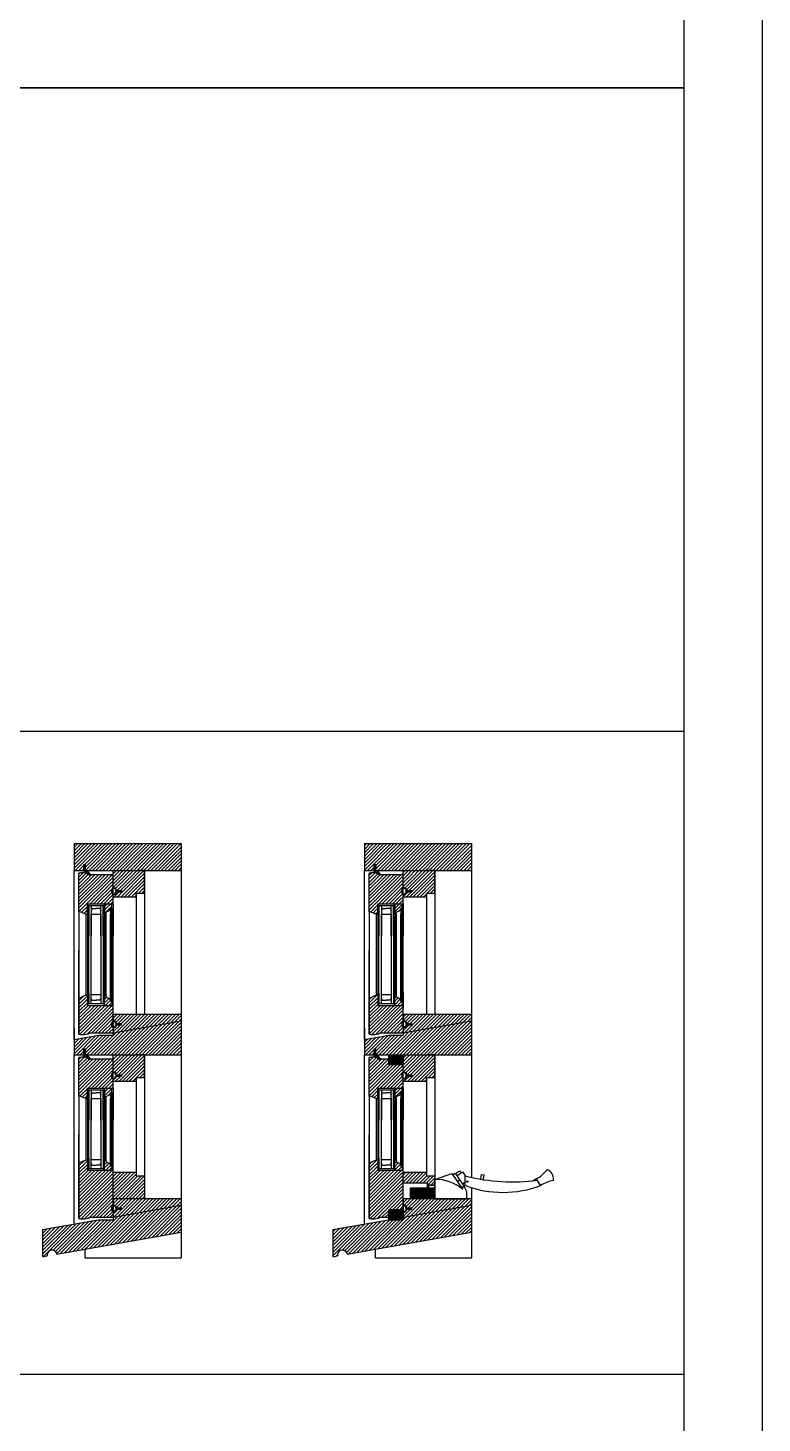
# Model space of a CAD drawing. Header units: inches. Extents: x 1985 to 11287, y 379 to 3234.
# Drawn here: x 9014.1 to 9051.9, y 1750.5 to 1822.2 of the extents above; entities that cross this region are included whole.
import ezdxf

# ---------------------------------------------------------------- set-up
doc = ezdxf.new("R2010")
doc.units = ezdxf.units.IN
doc.header["$MEASUREMENT"] = 0
for name, color, linetype in [('glass 99', 6, 'CONTINUOUS'), ('glazing tape 99', 7, 'CONTINUOUS'), ('hardware 99', 94, 'CONTINUOUS'), ('hatch 99', 1, 'CONTINUOUS'), ('separation 99', 3, 'CONTINUOUS'), ('weatherstripping 99', 5, 'CONTINUOUS'), ('wood detail 99', 7, 'CONTINUOUS')]:
    doc.layers.add(name, color=color, linetype=linetype)
pattern_1 = [(45, (8567.92054, 1741.58993), (-0.088388348, 0.088388348), [])]

msp = doc.modelspace()

# ---------------------------------------------------------------- hatches: boundary and pattern name
at = {"layer": 'glazing tape 99'}
h = msp.add_hatch(color=256, dxfattribs=at)
h.paths.add_polyline_path([(9017.261604, 1776.630914), (9017.199104, 1776.630914), (9017.199104, 1777.166628), (9017.261604, 1777.166628)])
h.paths.add_polyline_path([(9018.074104, 1776.630914), (9018.011604, 1776.630914), (9018.011604, 1777.166628), (9018.074104, 1777.166628)])
h = msp.add_hatch(color=256, dxfattribs=at)
h.paths.add_polyline_path([(9032.189895, 1776.630914), (9032.127395, 1776.630914), (9032.127395, 1777.166628), (9032.189895, 1777.166628)])
h.paths.add_polyline_path([(9033.002395, 1776.630914), (9032.939895, 1776.630914), (9032.939895, 1777.166628), (9033.002395, 1777.166628)])
h = msp.add_hatch(color=256, dxfattribs=at)
h.paths.add_polyline_path([(9017.261604, 1772.481032), (9017.199104, 1772.481032), (9017.199104, 1771.945317), (9017.261604, 1771.945317)])
h.paths.add_polyline_path([(9018.074104, 1772.481032), (9018.011604, 1772.481032), (9018.011604, 1771.945317), (9018.074104, 1771.945317)])
h = msp.add_hatch(color=256, dxfattribs=at)
h.paths.add_polyline_path([(9032.189895, 1772.481032), (9032.127395, 1772.481032), (9032.127395, 1771.945317), (9032.189895, 1771.945317)])
h.paths.add_polyline_path([(9033.002395, 1772.481032), (9032.939895, 1772.481032), (9032.939895, 1771.945317), (9033.002395, 1771.945317)])
h = msp.add_hatch(color=256, dxfattribs=at)
h.paths.add_polyline_path([(9017.261604, 1767.156707), (9017.199104, 1767.156707), (9017.199104, 1767.692421), (9017.261604, 1767.692421)])
h.paths.add_polyline_path([(9018.074104, 1767.156707), (9018.011604, 1767.156707), (9018.011604, 1767.692421), (9018.074104, 1767.692421)])
h = msp.add_hatch(color=256, dxfattribs=at)
h.paths.add_polyline_path([(9032.189895, 1767.156707), (9032.127395, 1767.156707), (9032.127395, 1767.692421), (9032.189895, 1767.692421)])
h.paths.add_polyline_path([(9033.002395, 1767.156707), (9032.939895, 1767.156707), (9032.939895, 1767.692421), (9033.002395, 1767.692421)])
h = msp.add_hatch(color=256, dxfattribs=at)
h.paths.add_polyline_path([(9017.261604, 1764.006825), (9017.199104, 1764.006825), (9017.199104, 1763.471111), (9017.261604, 1763.471111)])
h.paths.add_polyline_path([(9018.074104, 1764.006825), (9018.011604, 1764.006825), (9018.011604, 1763.471111), (9018.074104, 1763.471111)])
h = msp.add_hatch(color=256, dxfattribs=at)
h.paths.add_polyline_path([(9032.189895, 1764.006825), (9032.127395, 1764.006825), (9032.127395, 1763.471111), (9032.189895, 1763.471111)])
h.paths.add_polyline_path([(9033.002395, 1764.006825), (9032.939895, 1764.006825), (9032.939895, 1763.471111), (9033.002395, 1763.471111)])
at = {"layer": 'hardware 99'}
h = msp.add_hatch(dxfattribs=at)
h.set_pattern_fill('HONEY', color=256, scale=0.25, style=0)
h.set_pattern_definition([(0, (8612.51547, 1512.618321), (0.046875, 0.0270632937), [0.03125, -0.0625]), (120, (8612.51547, 1512.618321), (-0.0468749999, 0.027063294), [0.03125, -0.0625]), (60, (8612.51547, 1512.618321), (1e-10, 0.0541265877), [-0.0625, 0.03125])])
h.paths.add_polyline_path([(9032.689895, 1769.406707), (9032.689895, 1768.906707), (9033.439895, 1768.906707), (9033.439895, 1769.406707)])
h = msp.add_hatch(dxfattribs=at)
h.set_pattern_fill('HONEY', color=256, scale=0.25, style=0)
h.set_pattern_definition([(0, (8630.850232, 1512.7989), (0.046875, 0.0270632937), [0.03125, -0.0625]), (120, (8630.850232, 1512.7989), (-0.0468749999, 0.027063294), [0.03125, -0.0625]), (60, (8630.850232, 1512.7989), (1e-10, 0.0541265877), [-0.0625, 0.03125])])
h.paths.add_polyline_path([(9033.814895, 1762.565373), (9033.814895, 1762.002873), (9035.064895, 1762.002873), (9035.064895, 1762.565373)])
h = msp.add_hatch(dxfattribs=at)
h.set_pattern_fill('HONEY', color=256, scale=0.25, style=0)
h.set_pattern_definition([(0, (8618.938645, 1748.311396), (0.046875, 0.0270632937), [0.03125, -0.0625]), (120, (8618.938645, 1748.311396), (-0.0468749999, 0.027063294), [0.03125, -0.0625]), (60, (8618.938645, 1748.311396), (1e-10, 0.0541265877), [-0.0625, 0.03125])])
h.paths.add_polyline_path([(9033.439895, 1760.93311), (9033.439895, 1761.433084), (9032.689895, 1761.433084), (9032.689895, 1760.93311)])
at = {"layer": 'hatch 99'}
h = msp.add_hatch(dxfattribs=at)
h.set_pattern_fill('ANSI31', color=256, style=0)
h.set_pattern_definition(pattern_1)
h.paths.add_polyline_path([(9016.511604, 1780.255914), (9016.511604, 1778.880914), (9017.011653, 1778.880914), (9017.011653, 1779.193414), (9017.081653, 1779.193414), (9017.081653, 1778.880914), (9022.011604, 1778.880914), (9022.011604, 1780.255914)])
h.paths.add_polyline_path([(9017.32375, 1778.672223, 0.141972216), (9016.941408, 1778.754294, 0.035496617), (9016.761604, 1778.737228), (9016.761604, 1776.791628), (9017.136604, 1776.630914), (9017.199104, 1776.630914), (9017.199104, 1777.166628), (9018.511604, 1777.166628), (9018.511604, 1778.380914), (9018.511604, 1778.672223)])
h.paths.add_polyline_path([(9018.386604, 1776.943414), (9018.449104, 1776.943414), (9018.449104, 1777.166628), (9018.074104, 1777.166628), (9018.074104, 1776.630914), (9018.136604, 1776.630914, -0.375199902), (9018.261604, 1776.787164, 0.375199902)])
h.paths.add_polyline_path([(9019.699104, 1777.693414), (9020.136604, 1777.693414), (9020.136604, 1778.880914), (9018.511604, 1778.880914), (9018.511604, 1778.130914), (9018.511604, 1778.005464, -0.365977382), (9018.696481, 1777.849214), (9018.949104, 1777.849214), (9018.949104, 1777.786714), (9018.696481, 1777.786714, -0.365977382), (9018.511604, 1777.630464), (9018.511604, 1777.505914), (9019.699104, 1777.505914)])
h = msp.add_hatch(dxfattribs=at)
h.set_pattern_fill('ANSI31', color=256, style=0)
h.set_pattern_definition(pattern_1)
h.paths.add_polyline_path([(9036.939895, 1778.880914), (9036.939895, 1780.255914), (9031.439895, 1780.255914), (9031.439895, 1778.880914), (9031.939944, 1778.880914), (9031.939944, 1779.193414), (9032.009944, 1779.193414), (9032.009944, 1778.880914)])
h.paths.add_polyline_path([(9033.439895, 1778.672223), (9032.252041, 1778.672223, 0.141972216), (9031.869699, 1778.754294, 0.035496617), (9031.689895, 1778.737228), (9031.689895, 1776.791628), (9032.064895, 1776.630914), (9032.127395, 1776.630914), (9032.127395, 1777.166628), (9033.439895, 1777.166628), (9033.439895, 1778.380914)])
h.paths.add_polyline_path([(9033.189895, 1776.787164, 0.350781059), (9033.314895, 1776.930291), (9033.314895, 1776.943414), (9033.377395, 1776.943414), (9033.377395, 1777.166628), (9033.002395, 1777.166628), (9033.002395, 1776.630914), (9033.064895, 1776.630914, -0.375199902)])
h.paths.add_polyline_path([(9033.877395, 1777.849214), (9033.877395, 1777.786714), (9033.624772, 1777.786714, -0.365977382), (9033.439895, 1777.630464), (9033.439895, 1777.505914), (9034.627395, 1777.505914), (9034.627395, 1777.693414), (9035.064895, 1777.693414), (9035.064895, 1778.880914), (9033.439895, 1778.880914), (9033.439895, 1778.130914), (9033.439895, 1778.005464, -0.365977382), (9033.624772, 1777.849214)])
h = msp.add_hatch(dxfattribs=at)
h.set_pattern_fill('ANSI31', color=256, style=0)
h.set_pattern_definition(pattern_1)
h.paths.add_polyline_path([(9018.449104, 1772.168532), (9018.386604, 1772.168532), (9018.386604, 1772.181654, 0.350781055), (9018.261604, 1772.324782, -0.375199902), (9018.136604, 1772.481032), (9018.074104, 1772.481032), (9018.074104, 1771.945317), (9018.449104, 1771.945317)])
h.paths.add_polyline_path([(9018.511604, 1771.47708), (9018.511604, 1771.945317), (9017.199104, 1771.945317), (9017.199104, 1772.481032), (9017.136604, 1772.481032), (9016.761604, 1772.320317), (9016.761604, 1772.23996), (9016.761604, 1770.467275, 0.035496617), (9016.941408, 1770.450209, 0.141972216), (9017.32375, 1770.532281), (9018.511604, 1770.532281), (9018.511604, 1770.539562)])
h.paths.add_polyline_path([(9022.011604, 1771.156707), (9022.011604, 1771.47708), (9018.511604, 1771.47708), (9018.511604, 1771.16458, -0.365977382), (9018.696481, 1771.00833), (9018.949104, 1771.00833), (9018.949104, 1770.94583), (9018.696481, 1770.94583, -0.365977382), (9018.511604, 1770.78958), (9018.511604, 1770.539562)])
h.paths.add_polyline_path([(9022.011604, 1771.156707), (9018.511604, 1770.539562), (9018.511604, 1770.407317), (9017.761604, 1770.407317), (9016.511604, 1770.186908), (9016.511604, 1769.406707), (9017.011653, 1769.406707), (9017.011653, 1769.719207), (9017.081653, 1769.719207), (9017.081653, 1769.406707), (9022.011604, 1769.406707)])
h.paths.add_polyline_path([(9020.136604, 1769.406707), (9018.511604, 1769.406707), (9018.511604, 1768.656707), (9018.511604, 1768.531257, -0.365977382), (9018.696481, 1768.375007), (9018.949104, 1768.375007), (9018.949104, 1768.312507), (9018.696481, 1768.312507, -0.365977382), (9018.511604, 1768.156257), (9018.511604, 1768.031707), (9019.699104, 1768.031707), (9019.699104, 1768.219207), (9020.136604, 1768.219207)])
h.paths.add_polyline_path([(9018.511604, 1768.906707), (9018.511604, 1769.198016), (9017.32375, 1769.198016, 0.141972216), (9016.941408, 1769.280087, 0.035496617), (9016.761604, 1769.263021), (9016.761604, 1767.317421), (9017.136604, 1767.156707), (9017.199104, 1767.156707), (9017.199104, 1767.692421), (9018.511604, 1767.692421)])
h.paths.add_polyline_path([(9018.449104, 1767.692421), (9018.074104, 1767.692421), (9018.074104, 1767.156707), (9018.136604, 1767.156707, -0.375199902), (9018.261604, 1767.312957, 0.350781059), (9018.386604, 1767.456085), (9018.386604, 1767.469207), (9018.449104, 1767.469207)])
h = msp.add_hatch(dxfattribs=at)
h.set_pattern_fill('ANSI31', color=256, style=0)
h.set_pattern_definition(pattern_1)
h.paths.add_polyline_path([(9033.377395, 1772.168532), (9033.314895, 1772.168532), (9033.314895, 1772.181654, 0.350781055), (9033.189895, 1772.324782, -0.375199902), (9033.064895, 1772.481032), (9033.002395, 1772.481032), (9033.002395, 1771.945317), (9033.377395, 1771.945317)])
h.paths.add_polyline_path([(9033.439895, 1771.945317), (9032.127395, 1771.945317), (9032.127395, 1772.481032), (9032.064895, 1772.481032), (9031.689895, 1772.320317), (9031.689895, 1772.23996), (9031.689895, 1770.467275, 0.035496617), (9031.869699, 1770.450209, 0.141972216), (9032.252041, 1770.532281), (9033.439895, 1770.532281), (9033.439895, 1770.539562), (9033.439895, 1771.47708)])
h.paths.add_polyline_path([(9036.939895, 1771.156707), (9036.939895, 1771.47708), (9033.439895, 1771.47708), (9033.439895, 1771.16458, -0.365977382), (9033.624772, 1771.00833), (9033.877395, 1771.00833), (9033.877395, 1770.94583), (9033.624772, 1770.94583, -0.365977382), (9033.439895, 1770.78958), (9033.439895, 1770.539562)])
h.paths.add_polyline_path([(9036.939895, 1771.156707), (9033.439895, 1770.539562), (9033.439895, 1770.407317), (9032.689895, 1770.407317), (9031.439895, 1770.186908), (9031.439895, 1769.406707), (9031.939944, 1769.406707), (9031.939944, 1769.719207), (9032.009944, 1769.719207), (9032.009944, 1769.406707), (9036.939895, 1769.406707)])
h.paths.add_polyline_path([(9035.064895, 1769.406707), (9033.439895, 1769.406707), (9033.439895, 1768.656707), (9033.439895, 1768.531257, -0.365977382), (9033.624772, 1768.375007), (9033.877395, 1768.375007), (9033.877395, 1768.312507), (9033.624772, 1768.312507, -0.365977382), (9033.439895, 1768.156257), (9033.439895, 1768.031707), (9034.627395, 1768.031707), (9034.627395, 1768.219207), (9035.064895, 1768.219207)])
h.paths.add_polyline_path([(9033.439895, 1768.906707), (9032.689895, 1768.906707), (9032.689895, 1769.198016), (9032.252041, 1769.198016, 0.141972216), (9031.869699, 1769.280087, 0.035496617), (9031.689895, 1769.263021), (9031.689895, 1767.317421), (9032.064895, 1767.156707), (9032.127395, 1767.156707), (9032.127395, 1767.692421), (9033.439895, 1767.692421)])
h.paths.add_polyline_path([(9033.377395, 1767.692421), (9033.002395, 1767.692421), (9033.002395, 1767.156707), (9033.064895, 1767.156707, -0.375199902), (9033.189895, 1767.312957, 0.350781059), (9033.314895, 1767.456085), (9033.314895, 1767.469207), (9033.377395, 1767.469207)])
h = msp.add_hatch(dxfattribs=at)
h.set_pattern_fill('ANSI31', color=256, style=0)
h.set_pattern_definition(pattern_1)
h.paths.add_polyline_path([(9018.386604, 1763.694325), (9018.386604, 1763.707447, 0.350781055), (9018.261604, 1763.850575, -0.375199902), (9018.136604, 1764.006825), (9018.074104, 1764.006825), (9018.074104, 1763.471111), (9018.449104, 1763.471111), (9018.449104, 1763.694325)])
h.paths.add_polyline_path([(9018.511604, 1763.471111), (9017.199104, 1763.471111), (9017.199104, 1764.006825), (9017.136604, 1764.006825), (9016.761604, 1763.846111), (9016.761604, 1763.765754), (9016.761604, 1760.993069, 0.035496617), (9016.941408, 1760.976002, 0.141972216), (9017.32375, 1761.058074), (9018.511604, 1761.058074), (9018.511604, 1761.065356), (9018.511604, 1762.002873)])
h.paths.add_polyline_path([(9019.699104, 1763.190373), (9019.699104, 1763.377873), (9018.511604, 1763.377873), (9018.511604, 1763.190373), (9018.511604, 1762.002873), (9020.136604, 1762.002873), (9020.136604, 1763.190373)])
h.paths.add_polyline_path([(9022.011604, 1761.6825), (9022.011604, 1762.002873), (9018.511604, 1762.002873), (9018.511604, 1761.690373, -0.365977382), (9018.696481, 1761.534123), (9018.949104, 1761.534123), (9018.949104, 1761.471623), (9018.696481, 1761.471623, -0.365977382), (9018.511604, 1761.315373), (9018.511604, 1761.065356)])
h.paths.add_polyline_path([(9018.511604, 1761.065356), (9018.511604, 1760.93311), (9017.761604, 1760.93311), (9014.886604, 1760.42617), (9014.886604, 1759.029959), (9015.130664, 1759.072993, -1), (9015.623068, 1759.159817), (9022.011604, 1760.286289), (9022.011604, 1761.6825)])
h = msp.add_hatch(dxfattribs=at)
h.set_pattern_fill('ANSI31', color=256, style=0)
h.set_pattern_definition(pattern_1)
h.paths.add_polyline_path([(9033.377395, 1763.471111), (9033.377395, 1763.694325), (9033.314895, 1763.694325), (9033.314895, 1763.707447, 0.350781055), (9033.189895, 1763.850575, -0.375199902), (9033.064895, 1764.006825), (9033.002395, 1764.006825), (9033.002395, 1763.471111)])
h.paths.add_polyline_path([(9033.439895, 1763.471111), (9032.127395, 1763.471111), (9032.127395, 1764.006825), (9032.064895, 1764.006825), (9031.689895, 1763.846111), (9031.689895, 1763.765754), (9031.689895, 1760.993069, 0.035496617), (9031.869699, 1760.976002, 0.141972216), (9032.252041, 1761.058074), (9032.689895, 1761.058074), (9032.689895, 1761.433084), (9033.439895, 1761.433084), (9033.439895, 1762.002873)])
h.paths.add_polyline_path([(9034.689895, 1762.815373), (9034.689895, 1762.702873), (9035.064895, 1762.702873), (9035.064895, 1763.190373), (9034.627395, 1763.190373), (9034.627395, 1763.377873), (9033.439895, 1763.377873), (9033.439895, 1763.190373), (9033.439895, 1762.815373)])
h.paths.add_polyline_path([(9033.439895, 1762.002873), (9033.439895, 1761.690373, -0.365977382), (9033.624772, 1761.534123), (9033.877395, 1761.534123), (9033.877395, 1761.471623), (9033.624772, 1761.471623, -0.365977382), (9033.439895, 1761.315373), (9033.439895, 1761.065356), (9036.939895, 1761.6825), (9036.939895, 1762.002873)])
h.paths.add_polyline_path([(9033.439895, 1761.065356), (9033.439895, 1760.93311), (9032.689895, 1760.93311), (9029.814895, 1760.42617), (9029.814895, 1759.029959), (9030.058955, 1759.072993, -1), (9030.551359, 1759.159817), (9036.939895, 1760.286289), (9036.939895, 1761.6825)])
at = {"layer": 'weatherstripping 99'}
h = msp.add_hatch(dxfattribs=at)
h.set_pattern_fill('HONEY', color=256, scale=0.25, angle=-90, style=0)
h.set_pattern_definition([(90, (8757.530309, 1358.103964), (0.0270632938, 0.046875), [0.03125, -0.0625]), (330, (8757.530309, 1358.103964), (0.027063294, -0.0468749999), [0.03125, -0.0625]), (30, (8757.530309, 1358.103964), (0.0541265877, 1e-10), [-0.0625, 0.03125])])
h.paths.add_polyline_path([(9017.172457, 1778.874688, 0.232445164), (9017.15979, 1778.880914), (9017.090153, 1778.880914, -0.414213562), (9017.074153, 1778.896914), (9017.074153, 1779.013914), (9017.105653, 1779.086957), (9017.046778, 1779.128035, 0.153488459), (9017.037623, 1779.130914), (9017.027653, 1779.130914, 0.414213562), (9017.011653, 1779.114914), (9017.011653, 1778.827186, 0.256161577), (9017.01905, 1778.813696), (9017.294821, 1778.637822, 0.35180203), (9017.314738, 1778.639998), (9017.326704, 1778.651964, 0.377155593), (9017.328057, 1778.673053)])
h = msp.add_hatch(dxfattribs=at)
h.set_pattern_fill('HONEY', color=256, scale=0.25, angle=-90, style=0)
h.set_pattern_definition([(90, (8772.4586, 1358.103964), (0.0270632938, 0.046875), [0.03125, -0.0625]), (330, (8772.4586, 1358.103964), (0.027063294, -0.0468749999), [0.03125, -0.0625]), (30, (8772.4586, 1358.103964), (0.0541265877, 1e-10), [-0.0625, 0.03125])])
h.paths.add_polyline_path([(9032.100748, 1778.874688, 0.232445164), (9032.088081, 1778.880914), (9032.018444, 1778.880914, -0.414213562), (9032.002444, 1778.896914), (9032.002444, 1779.013914), (9032.033944, 1779.086957), (9031.975069, 1779.128035, 0.153488459), (9031.965914, 1779.130914), (9031.955944, 1779.130914, 0.414213562), (9031.939944, 1779.114914), (9031.939944, 1778.827186, 0.256161577), (9031.94734, 1778.813696), (9032.223111, 1778.637822, 0.35180203), (9032.243028, 1778.639998), (9032.254994, 1778.651964, 0.377155593), (9032.256348, 1778.673053)])
h = msp.add_hatch(dxfattribs=at)
h.set_pattern_fill('HONEY', color=256, scale=0.25, angle=-90, style=0)
h.set_pattern_definition([(90, (8757.530309, 1348.629757), (0.0270632938, 0.046875), [0.03125, -0.0625]), (330, (8757.530309, 1348.629757), (0.027063294, -0.0468749999), [0.03125, -0.0625]), (30, (8757.530309, 1348.629757), (0.0541265877, 1e-10), [-0.0625, 0.03125])])
h.paths.add_polyline_path([(9017.172457, 1769.400482, 0.232445164), (9017.15979, 1769.406707), (9017.090153, 1769.406707, -0.414213562), (9017.074153, 1769.422707), (9017.074153, 1769.539707), (9017.105653, 1769.61275), (9017.046778, 1769.653829, 0.153488459), (9017.037623, 1769.656707), (9017.027653, 1769.656707, 0.414213562), (9017.011653, 1769.640707), (9017.011653, 1769.35298, 0.256161577), (9017.01905, 1769.33949), (9017.294821, 1769.163615, 0.35180203), (9017.314738, 1769.165792), (9017.326704, 1769.177758, 0.377155593), (9017.328057, 1769.198846)])
h = msp.add_hatch(dxfattribs=at)
h.set_pattern_fill('HONEY', color=256, scale=0.25, angle=-90, style=0)
h.set_pattern_definition([(90, (8772.4586, 1348.629757), (0.0270632938, 0.046875), [0.03125, -0.0625]), (330, (8772.4586, 1348.629757), (0.027063294, -0.0468749999), [0.03125, -0.0625]), (30, (8772.4586, 1348.629757), (0.0541265877, 1e-10), [-0.0625, 0.03125])])
h.paths.add_polyline_path([(9032.100748, 1769.400482, 0.232445164), (9032.088081, 1769.406707), (9032.018444, 1769.406707, -0.414213562), (9032.002444, 1769.422707), (9032.002444, 1769.539707), (9032.033944, 1769.61275), (9031.975069, 1769.653829, 0.153488459), (9031.965914, 1769.656707), (9031.955944, 1769.656707, 0.414213562), (9031.939944, 1769.640707), (9031.939944, 1769.35298, 0.256161577), (9031.94734, 1769.33949), (9032.223111, 1769.163615, 0.35180203), (9032.243028, 1769.165792), (9032.254994, 1769.177758, 0.377155593), (9032.256348, 1769.198846)])

# ---------------------------------------------------------------- linework, layer by layer
at = {"layer": 'glass 99'}
for p, q in [((9017.261604, 1777.072878), (9017.261604, 1775.523795)), ((9017.261604, 1776.537164), (9017.261604, 1777.072878)), ((9017.261604, 1777.072878), (9018.011604, 1777.072878)), ((9017.386604, 1777.072878), (9017.386604, 1775.523795)), ((9017.416595, 1776.931008), (9017.386604, 1776.823225)), ((9017.416595, 1776.931008), (9017.636604, 1776.931008)), ((9017.856613, 1776.931008), (9017.636604, 1776.931008)), ((9017.856613, 1776.931008), (9017.886604, 1776.823225)), ((9017.886604, 1775.523795), (9017.886604, 1777.072878)), ((9018.011604, 1775.523795), (9018.011604, 1777.072878)), ((9032.189895, 1777.072878), (9032.189895, 1775.523795)), ((9032.189895, 1776.537164), (9032.189895, 1777.072878)), ((9032.189895, 1777.072878), (9032.939895, 1777.072878)), ((9032.314895, 1777.072878), (9032.314895, 1775.523795)), ((9032.344886, 1776.931008), (9032.314895, 1776.823225)), ((9032.344886, 1776.931008), (9032.564895, 1776.931008)), ((9032.784903, 1776.931008), (9032.564895, 1776.931008)), ((9032.784903, 1776.931008), (9032.814895, 1776.823225)), ((9032.814895, 1775.523795), (9032.814895, 1777.072878)), ((9032.939895, 1775.523795), (9032.939895, 1777.072878)), ((9017.261604, 1772.039067), (9017.261604, 1776.537164)), ((9017.386604, 1772.039067), (9017.386604, 1776.630914)), ((9017.386604, 1776.630914), (9017.886604, 1776.630914)), ((9017.886604, 1776.630914), (9017.886604, 1772.039067)), ((9018.011604, 1776.537164), (9018.011604, 1772.039067)), ((9032.189895, 1772.039067), (9032.189895, 1776.537164)), ((9032.314895, 1772.039067), (9032.314895, 1776.630914)), ((9032.314895, 1776.630914), (9032.814895, 1776.630914)), ((9032.814895, 1776.630914), (9032.814895, 1772.039067)), ((9032.939895, 1776.537164), (9032.939895, 1772.039067)), ((9017.261604, 1772.574782), (9017.261604, 1772.039067)), ((9017.886604, 1772.481032), (9017.386604, 1772.481032)), ((9032.189895, 1772.574782), (9032.189895, 1772.039067)), ((9032.814895, 1772.481032), (9032.314895, 1772.481032)), ((9017.261604, 1772.039067), (9018.011604, 1772.039067)), ((9017.416595, 1772.216652), (9017.386604, 1772.324434)), ((9017.416595, 1772.216652), (9017.636604, 1772.216652)), ((9017.856613, 1772.216652), (9017.636604, 1772.216652)), ((9017.856613, 1772.216652), (9017.886604, 1772.324434)), ((9032.189895, 1772.039067), (9032.939895, 1772.039067)), ((9032.344886, 1772.216652), (9032.314895, 1772.324434)), ((9032.344886, 1772.216652), (9032.564895, 1772.216652)), ((9032.784903, 1772.216652), (9032.564895, 1772.216652)), ((9032.784903, 1772.216652), (9032.814895, 1772.324434)), ((9017.261604, 1767.598671), (9017.261604, 1766.049589)), ((9017.261604, 1767.062957), (9017.261604, 1767.598671)), ((9017.261604, 1767.598671), (9018.011604, 1767.598671)), ((9017.386604, 1767.598671), (9017.386604, 1766.049589)), ((9017.416595, 1767.456801), (9017.386604, 1767.349019)), ((9017.416595, 1767.456801), (9017.636604, 1767.456801)), ((9017.856613, 1767.456801), (9017.636604, 1767.456801)), ((9017.856613, 1767.456801), (9017.886604, 1767.349019)), ((9017.886604, 1766.049589), (9017.886604, 1767.598671)), ((9018.011604, 1766.049589), (9018.011604, 1767.598671)), ((9032.189895, 1767.598671), (9032.189895, 1766.049589)), ((9032.189895, 1767.062957), (9032.189895, 1767.598671)), ((9032.189895, 1767.598671), (9032.939895, 1767.598671)), ((9032.314895, 1767.598671), (9032.314895, 1766.049589)), ((9032.344886, 1767.456801), (9032.314895, 1767.349019)), ((9032.344886, 1767.456801), (9032.564895, 1767.456801)), ((9032.784903, 1767.456801), (9032.564895, 1767.456801)), ((9032.784903, 1767.456801), (9032.814895, 1767.349019)), ((9032.814895, 1766.049589), (9032.814895, 1767.598671)), ((9032.939895, 1766.049589), (9032.939895, 1767.598671)), ((9017.261604, 1763.564861), (9017.261604, 1767.062957)), ((9017.386604, 1763.564861), (9017.386604, 1767.156707)), ((9017.386604, 1767.156707), (9017.886604, 1767.156707)), ((9017.886604, 1767.156707), (9017.886604, 1763.564861)), ((9018.011604, 1767.062957), (9018.011604, 1763.564861)), ((9032.189895, 1763.564861), (9032.189895, 1767.062957)), ((9032.314895, 1763.564861), (9032.314895, 1767.156707)), ((9032.314895, 1767.156707), (9032.814895, 1767.156707)), ((9032.814895, 1767.156707), (9032.814895, 1763.564861)), ((9032.939895, 1767.062957), (9032.939895, 1763.564861)), ((9017.261604, 1764.100575), (9017.261604, 1763.564861)), ((9017.886604, 1764.006825), (9017.386604, 1764.006825)), ((9017.416595, 1763.742445), (9017.386604, 1763.850228)), ((9017.856613, 1763.742445), (9017.886604, 1763.850228)), ((9032.189895, 1764.100575), (9032.189895, 1763.564861)), ((9032.814895, 1764.006825), (9032.314895, 1764.006825)), ((9032.344886, 1763.742445), (9032.314895, 1763.850228)), ((9032.784903, 1763.742445), (9032.814895, 1763.850228)), ((9017.261604, 1763.564861), (9018.011604, 1763.564861)), ((9017.416595, 1763.742445), (9017.636604, 1763.742445)), ((9017.856613, 1763.742445), (9017.636604, 1763.742445)), ((9032.189895, 1763.564861), (9032.939895, 1763.564861)), ((9032.344886, 1763.742445), (9032.564895, 1763.742445)), ((9032.784903, 1763.742445), (9032.564895, 1763.742445))]:
    msp.add_line(p, q, dxfattribs=at)
at = {"layer": 'hardware 99'}
for p, q in [((9032.689895, 1768.906707), (9032.689895, 1769.406707)), ((9032.689895, 1769.406707), (9033.439895, 1769.406707)), ((9033.439895, 1768.906707), (9032.689895, 1768.906707)), ((9033.439895, 1769.406707), (9033.439895, 1768.906707)), ((9035.064895, 1763.002873), (9035.939895, 1763.302873)), ((9035.939895, 1763.302873), (9036.484895, 1762.502873)), ((9035.987188, 1763.233451), (9036.111155, 1763.317904)), ((9036.111155, 1763.317904), (9036.561568, 1762.656747)), ((9036.12523, 1763.297243), (9036.331842, 1763.437997)), ((9036.195607, 1763.193937), (9036.484863, 1763.390993)), ((9036.331842, 1763.437997), (9036.402219, 1763.334691)), ((9036.484863, 1763.390993), (9036.638075, 1763.166095)), ((9036.627395, 1762.711105), (9036.627395, 1763.143145)), ((9037.426665, 1763.011517), (9037.461356, 1763.256325)), ((9037.461356, 1763.256325), (9037.599972, 1763.236682)), ((9037.564895, 1762.989155), (9037.599972, 1763.236682)), ((9033.814895, 1762.002873), (9033.814895, 1762.565373)), ((9033.814895, 1762.565373), (9035.064895, 1762.565373)), ((9034.752395, 1762.565373), (9034.752395, 1762.702873)), ((9034.752395, 1762.702873), (9035.064895, 1762.702873)), ((9036.212395, 1762.902873), (9036.336361, 1762.987326)), ((9036.437601, 1762.572295), (9036.628667, 1762.702459)), ((9036.477115, 1762.780714), (9036.627395, 1762.883092)), ((9040.293165, 1763.031667), (9040.123278, 1762.936686)), ((9040.502395, 1762.690373), (9040.293165, 1763.031667)), ((9035.064895, 1762.002873), (9033.814895, 1762.002873)), ((9032.689895, 1761.433084), (9032.689895, 1760.93311)), ((9033.439895, 1761.433084), (9032.689895, 1761.433084)), ((9032.689895, 1760.93311), (9033.439895, 1760.93311)), ((9033.439895, 1760.93311), (9033.439895, 1761.433084))]:
    msp.add_line(p, q, dxfattribs=at)
at = {"layer": 'hardware 99', "linetype": 'Continuous'}
for p, q in [((9035.064895, 1762.002873), (9035.064895, 1763.002873)), ((9035.064895, 1762.002873), (9035.064895, 1763.002873)), ((9036.689895, 1762.377873), (9036.689895, 1762.002873)), ((9035.064895, 1762.002873), (9036.689895, 1762.002873))]:
    msp.add_line(p, q, dxfattribs=at)
at = {"layer": 'hardware 99'}
msp.add_circle((9036.726898, 1762.887586), 0.034449, dxfattribs=at)
for centre, radius, start, end in [((9036.657395, 1763.143145), 0.03, 75.78266616, 180), ((9039.040703, 1772.54992), 9.673998, 255.78266616, 277.69052769), ((9039.403713, 1764.588664), 1.793144, 299.73763364, 321.89018439), ((9040.83805, 1763.463263), 0.03, 68.91411633, 141.37720675), ((9040.663844, 1763.02902), 0.49788, 31.03052478, 68.1872996), ((9040.668202, 1763.021911), 0.49788, 354.83334999, 31.99012481), ((9035.077234, 1760.771517), 2.23139, 50.88753444, 90.31684067), ((9036.414256, 1762.551524), 0.085771, 325.44376451, 36.95264484), ((9036.15821, 1762.288943), 0.539071, 9.49546379, 42.46315861), ((9036.657395, 1762.711105), 0.03, 180, 249.40353102), ((9038.564895, 1767.786876), 5.452362, 249.40353102, 290.81493191), ((9041.486427, 1761.191359), 1.793144, 101.1304652, 123.28301595), ((9041.134217, 1762.980156), 0.03, 281.64344283, 354.10653326)]:
    msp.add_arc(centre, radius, start, end, dxfattribs=at)
at = {"layer": 'separation 99'}
for p, q in [((8916.275899, 1786.040152), (9047.87246, 1786.040152)), ((9047.87246, 1752.980853), (8916.275899, 1752.980853))]:
    msp.add_line(p, q, dxfattribs=at)
for points in [[(9051.893514, 1682.465666), (8864.807389, 1682.465666), (8864.807389, 1896.283822), (9051.893514, 1896.283822)], [(8992.24498, 1851.280179), (9047.87246, 1851.280179), (9047.87246, 1819.09945), (8992.24498, 1819.09945)], [(8916.275899, 1819.09945), (9047.87246, 1819.09945), (9047.87246, 1686.862257), (8916.275899, 1686.862257)]]:
    msp.add_lwpolyline(points, close=True, dxfattribs=at)
at = {"layer": 'weatherstripping 99'}
for p, q in [((9017.011653, 1779.114914), (9017.011653, 1778.827186)), ((9017.027653, 1779.130914), (9017.037623, 1779.130914)), ((9017.046778, 1779.128035), (9017.105653, 1779.086957)), ((9017.105653, 1779.086957), (9017.074153, 1779.013914)), ((9017.074153, 1779.013914), (9017.074153, 1778.896914)), ((9017.15979, 1778.880914), (9017.090153, 1778.880914)), ((9017.172457, 1778.874688), (9017.328057, 1778.673053)), ((9031.939944, 1779.114914), (9031.939944, 1778.827186)), ((9031.955944, 1779.130914), (9031.965914, 1779.130914)), ((9031.975069, 1779.128035), (9032.033944, 1779.086957)), ((9032.033944, 1779.086957), (9032.002444, 1779.013914)), ((9032.002444, 1779.013914), (9032.002444, 1778.896914)), ((9032.088081, 1778.880914), (9032.018444, 1778.880914)), ((9032.100748, 1778.874688), (9032.256348, 1778.673053)), ((9017.294821, 1778.637822), (9017.01905, 1778.813696)), ((9017.314738, 1778.639998), (9017.326704, 1778.651964)), ((9032.223111, 1778.637822), (9031.94734, 1778.813696)), ((9032.243028, 1778.639998), (9032.254994, 1778.651964)), ((9018.949104, 1777.817964), (9018.667854, 1777.817964)), ((9033.877395, 1777.817964), (9033.596145, 1777.817964)), ((9018.949104, 1770.97708), (9018.667854, 1770.97708)), ((9033.877395, 1770.97708), (9033.596145, 1770.97708)), ((9017.011653, 1769.640707), (9017.011653, 1769.35298)), ((9017.027653, 1769.656707), (9017.037623, 1769.656707)), ((9017.046778, 1769.653829), (9017.105653, 1769.61275)), ((9017.105653, 1769.61275), (9017.074153, 1769.539707)), ((9017.074153, 1769.539707), (9017.074153, 1769.422707)), ((9031.939944, 1769.640707), (9031.939944, 1769.35298)), ((9031.955944, 1769.656707), (9031.965914, 1769.656707)), ((9031.975069, 1769.653829), (9032.033944, 1769.61275)), ((9032.033944, 1769.61275), (9032.002444, 1769.539707)), ((9032.002444, 1769.539707), (9032.002444, 1769.422707)), ((9017.294821, 1769.163615), (9017.01905, 1769.33949)), ((9017.15979, 1769.406707), (9017.090153, 1769.406707)), ((9017.172457, 1769.400482), (9017.328057, 1769.198846)), ((9017.314738, 1769.165792), (9017.326704, 1769.177758)), ((9032.223111, 1769.163615), (9031.94734, 1769.33949)), ((9032.088081, 1769.406707), (9032.018444, 1769.406707)), ((9032.100748, 1769.400482), (9032.256348, 1769.198846)), ((9032.243028, 1769.165792), (9032.254994, 1769.177758)), ((9018.949104, 1768.343757), (9018.667854, 1768.343757)), ((9033.877395, 1768.343757), (9033.596145, 1768.343757)), ((9018.949104, 1761.502873), (9018.667854, 1761.502873)), ((9033.877395, 1761.502873), (9033.596145, 1761.502873))]:
    msp.add_line(p, q, dxfattribs=at)
for centre, radius, start, end in [((9017.027653, 1779.114914), 0.016, 90, 180), ((9017.037623, 1779.114914), 0.016, 55.09543751, 90), ((9017.090153, 1778.896914), 0.016, 180, 270), ((9017.15979, 1778.864914), 0.016, 37.65699188, 90), ((9031.955944, 1779.114914), 0.016, 90, 180), ((9031.965914, 1779.114914), 0.016, 55.09543751, 90), ((9032.018444, 1778.896914), 0.016, 180, 270), ((9032.088081, 1778.864914), 0.016, 37.65699188, 90), ((9017.027653, 1778.827186), 0.016, 180, 237.47209795), ((9017.303424, 1778.651312), 0.016, 237.47209795, 315), ((9017.31539, 1778.663278), 0.016, 315, 37.65699188), ((9031.955944, 1778.827186), 0.016, 180, 237.47209795), ((9032.231715, 1778.651312), 0.016, 237.47209795, 315), ((9032.243681, 1778.663278), 0.016, 315, 37.65699188), ((9018.680992, 1777.817964), 0.25, 150.08871422, 209.91128578), ((9018.518467, 1777.911462), 0.0625, 85.80195244, 150.08871422), ((9018.518467, 1777.724465), 0.0625, 209.91128578, 274.19804756), ((9018.511604, 1777.817964), 0.15625, 274.19804756, 85.80195244), ((9033.609282, 1777.817964), 0.25, 150.08871422, 209.91128578), ((9033.446757, 1777.911462), 0.0625, 85.80195244, 150.08871422), ((9033.446757, 1777.724465), 0.0625, 209.91128578, 274.19804756), ((9033.439895, 1777.817964), 0.15625, 274.19804756, 85.80195244), ((9018.680992, 1770.97708), 0.25, 150.08871422, 209.91128578), ((9018.518467, 1771.070578), 0.0625, 85.80195244, 150.08871422), ((9018.511604, 1770.97708), 0.15625, 274.19804756, 85.80195244), ((9033.609282, 1770.97708), 0.25, 150.08871422, 209.91128578), ((9033.446757, 1771.070578), 0.0625, 85.80195244, 150.08871422), ((9033.439895, 1770.97708), 0.15625, 274.19804756, 85.80195244), ((9018.518467, 1770.883581), 0.0625, 209.91128578, 274.19804756), ((9033.446757, 1770.883581), 0.0625, 209.91128578, 274.19804756), ((9017.027653, 1769.640707), 0.016, 90, 180), ((9017.037623, 1769.640707), 0.016, 55.09543751, 90), ((9031.955944, 1769.640707), 0.016, 90, 180), ((9031.965914, 1769.640707), 0.016, 55.09543751, 90), ((9017.027653, 1769.35298), 0.016, 180, 237.47209795), ((9017.090153, 1769.422707), 0.016, 180, 270), ((9017.15979, 1769.390707), 0.016, 37.65699188, 90), ((9017.303424, 1769.177105), 0.016, 237.47209795, 315), ((9017.31539, 1769.189071), 0.016, 315, 37.65699188), ((9031.955944, 1769.35298), 0.016, 180, 237.47209795), ((9032.018444, 1769.422707), 0.016, 180, 270), ((9032.088081, 1769.390707), 0.016, 37.65699188, 90), ((9032.231715, 1769.177105), 0.016, 237.47209795, 315), ((9032.243681, 1769.189071), 0.016, 315, 37.65699188), ((9018.680992, 1768.343757), 0.25, 150.08871422, 209.91128578), ((9018.518467, 1768.437255), 0.0625, 85.80195244, 150.08871422), ((9018.518467, 1768.250258), 0.0625, 209.91128578, 274.19804756), ((9018.511604, 1768.343757), 0.15625, 274.19804756, 85.80195244), ((9033.609282, 1768.343757), 0.25, 150.08871422, 209.91128578), ((9033.446757, 1768.437255), 0.0625, 85.80195244, 150.08871422), ((9033.446757, 1768.250258), 0.0625, 209.91128578, 274.19804756), ((9033.439895, 1768.343757), 0.15625, 274.19804756, 85.80195244), ((9018.518467, 1761.596372), 0.0625, 85.80195244, 150.08871422), ((9018.511604, 1761.502873), 0.15625, 274.19804756, 85.80195244), ((9033.446757, 1761.596372), 0.0625, 85.80195244, 150.08871422), ((9033.439895, 1761.502873), 0.15625, 274.19804756, 85.80195244), ((9018.680992, 1761.502873), 0.25, 150.08871422, 209.91128578), ((9018.518467, 1761.409375), 0.0625, 209.91128578, 274.19804756), ((9033.609282, 1761.502873), 0.25, 150.08871422, 209.91128578), ((9033.446757, 1761.409375), 0.0625, 209.91128578, 274.19804756)]:
    msp.add_arc(centre, radius, start, end, dxfattribs=at)
at = {"layer": 'wood detail 99'}
for p, q in [((9016.511604, 1780.255914), (9016.511604, 1778.880914)), ((9016.511604, 1780.255914), (9022.011604, 1780.255914)), ((9022.011604, 1780.255914), (9022.011604, 1771.156707)), ((9031.439895, 1780.255914), (9031.439895, 1778.880914)), ((9031.439895, 1780.255914), (9036.939895, 1780.255914)), ((9036.939895, 1780.255914), (9036.939895, 1771.156707)), ((9016.511604, 1770.186908), (9016.511604, 1778.880914)), ((9016.511604, 1778.880914), (9017.011653, 1778.880914)), ((9017.011653, 1778.880914), (9017.011653, 1779.193414)), ((9017.011653, 1779.193414), (9017.081653, 1779.193414)), ((9017.081653, 1779.193414), (9017.081653, 1778.880914)), ((9017.081653, 1778.880914), (9022.011604, 1778.880914)), ((9018.511604, 1778.130914), (9018.511604, 1778.880914)), ((9018.511604, 1778.880914), (9020.136604, 1778.880914)), ((9020.136604, 1778.880914), (9019.761604, 1778.880914)), ((9020.136604, 1778.880914), (9020.136604, 1778.380914)), ((9020.136604, 1777.693414), (9020.136604, 1778.880914)), ((9031.439895, 1770.186908), (9031.439895, 1778.880914)), ((9031.439895, 1778.880914), (9031.939944, 1778.880914)), ((9031.939944, 1778.880914), (9031.939944, 1779.193414)), ((9031.939944, 1779.193414), (9032.009944, 1779.193414)), ((9032.009944, 1779.193414), (9032.009944, 1778.880914)), ((9032.009944, 1778.880914), (9036.939895, 1778.880914)), ((9033.439895, 1778.130914), (9033.439895, 1778.880914)), ((9033.439895, 1778.880914), (9035.064895, 1778.880914)), ((9035.064895, 1778.880914), (9034.689895, 1778.880914)), ((9035.064895, 1778.880914), (9035.064895, 1778.380914)), ((9035.064895, 1777.693414), (9035.064895, 1778.880914)), ((9016.761604, 1776.755914), (9016.761604, 1778.737228)), ((9017.32375, 1778.672223), (9018.511604, 1778.672223)), ((9018.511604, 1777.166628), (9018.511604, 1778.380914)), ((9020.136604, 1778.380914), (9020.136604, 1772.60208)), ((9031.689895, 1776.755914), (9031.689895, 1778.737228)), ((9032.252041, 1778.672223), (9033.439895, 1778.672223)), ((9033.439895, 1777.166628), (9033.439895, 1778.380914)), ((9035.064895, 1778.380914), (9035.064895, 1772.60208)), ((9019.699104, 1777.505914), (9018.511604, 1777.505914)), ((9019.699104, 1777.693414), (9019.699104, 1771.47708)), ((9019.699104, 1777.505914), (9019.699104, 1777.693414)), ((9020.136604, 1777.693414), (9019.699104, 1777.693414)), ((9034.627395, 1777.505914), (9033.439895, 1777.505914)), ((9034.627395, 1777.693414), (9034.627395, 1771.47708)), ((9034.627395, 1777.505914), (9034.627395, 1777.693414)), ((9035.064895, 1777.693414), (9034.627395, 1777.693414)), ((9016.761604, 1776.871985), (9016.761604, 1775.523795)), ((9016.761604, 1776.755914), (9016.761604, 1772.320317)), ((9017.199104, 1776.630914), (9017.199104, 1777.166628)), ((9018.386604, 1776.943414), (9018.386604, 1775.523795)), ((9018.449104, 1776.943414), (9018.449104, 1775.523795)), ((9018.511604, 1777.166628), (9018.511604, 1775.523795)), ((9031.689895, 1776.871985), (9031.689895, 1775.523795)), ((9031.689895, 1776.755914), (9031.689895, 1772.320317)), ((9032.127395, 1777.166628), (9032.127395, 1772.481032)), ((9032.127395, 1776.630914), (9032.127395, 1777.166628)), ((9033.314895, 1776.943414), (9033.314895, 1775.523795)), ((9033.377395, 1776.943414), (9033.377395, 1775.523795)), ((9033.439895, 1777.166628), (9033.439895, 1775.523795)), ((9017.136604, 1772.481032), (9017.136604, 1776.630914)), ((9017.136604, 1776.630914), (9017.261604, 1776.630914)), ((9017.199104, 1776.630914), (9017.199104, 1772.481032)), ((9018.011604, 1776.630914), (9018.136604, 1776.630914)), ((9018.074104, 1776.630914), (9018.074104, 1772.481032)), ((9018.136604, 1776.630914), (9018.136604, 1772.481032)), ((9018.386604, 1772.168532), (9018.386604, 1776.630914)), ((9018.449104, 1772.168532), (9018.449104, 1776.630914)), ((9018.511604, 1771.945317), (9018.511604, 1776.630914)), ((9032.064895, 1772.481032), (9032.064895, 1776.630914)), ((9032.064895, 1776.630914), (9032.189895, 1776.630914)), ((9032.939895, 1776.630914), (9033.064895, 1776.630914)), ((9033.002395, 1776.630914), (9033.002395, 1772.481032)), ((9033.064895, 1776.630914), (9033.064895, 1772.481032)), ((9033.314895, 1772.168532), (9033.314895, 1776.630914)), ((9033.377395, 1772.168532), (9033.377395, 1776.630914)), ((9033.439895, 1771.945317), (9033.439895, 1776.630914)), ((9016.761604, 1772.23996), (9016.761604, 1774.77945)), ((9031.689895, 1772.23996), (9031.689895, 1774.77945)), ((9017.136604, 1772.481032), (9017.199104, 1772.481032)), ((9017.261604, 1772.481032), (9017.199104, 1772.481032)), ((9017.199104, 1772.481032), (9017.199104, 1771.945317)), ((9018.074104, 1772.481032), (9018.011604, 1772.481032)), ((9019.699104, 1772.78958), (9019.699104, 1772.60208)), ((9020.136604, 1772.60208), (9020.136604, 1771.47708)), ((9032.064895, 1772.481032), (9032.127395, 1772.481032)), ((9032.189895, 1772.481032), (9032.127395, 1772.481032)), ((9032.127395, 1772.481032), (9032.127395, 1771.945317)), ((9033.002395, 1772.481032), (9032.939895, 1772.481032)), ((9033.439895, 1772.60208), (9033.439895, 1771.78958)), ((9034.627395, 1772.78958), (9034.627395, 1772.60208)), ((9035.064895, 1772.60208), (9035.064895, 1771.47708)), ((9016.761604, 1772.362186), (9016.761604, 1770.467275)), ((9016.761604, 1770.467275), (9016.761604, 1772.362186)), ((9018.511604, 1770.863209), (9018.511604, 1771.945317)), ((9018.511604, 1771.60208), (9018.511604, 1771.78958)), ((9031.689895, 1772.362186), (9031.689895, 1770.467275)), ((9031.689895, 1770.467275), (9031.689895, 1772.362186)), ((9033.439895, 1770.863209), (9033.439895, 1771.945317)), ((9018.511604, 1771.47708), (9018.511604, 1770.539562)), ((9022.011604, 1771.47708), (9018.511604, 1771.47708)), ((9018.511604, 1770.539562), (9022.011604, 1771.156707)), ((9022.011604, 1771.156707), (9022.011604, 1769.406707)), ((9033.439895, 1771.47708), (9033.439895, 1770.539562)), ((9036.939895, 1771.47708), (9033.439895, 1771.47708)), ((9033.439895, 1770.539562), (9036.939895, 1771.156707)), ((9036.939895, 1771.156707), (9036.939895, 1769.406707)), ((9016.511604, 1770.781707), (9016.511604, 1769.406707)), ((9016.511604, 1770.186908), (9017.761604, 1770.407317)), ((9017.32375, 1770.532281), (9018.511604, 1770.532281)), ((9017.761604, 1770.407317), (9018.511604, 1770.407317)), ((9018.511604, 1770.539562), (9018.511604, 1770.407317)), ((9031.439895, 1770.781707), (9031.439895, 1769.406707)), ((9031.439895, 1770.186908), (9032.689895, 1770.407317)), ((9032.252041, 1770.532281), (9033.439895, 1770.532281)), ((9032.689895, 1770.407317), (9033.439895, 1770.407317)), ((9033.439895, 1770.539562), (9033.439895, 1770.407317)), ((9036.939895, 1770.781707), (9036.939895, 1769.406707)), ((9017.011653, 1769.406707), (9017.011653, 1769.719207)), ((9017.011653, 1769.719207), (9017.081653, 1769.719207)), ((9017.081653, 1769.719207), (9017.081653, 1769.406707)), ((9031.939944, 1769.406707), (9031.939944, 1769.719207)), ((9031.939944, 1769.719207), (9032.009944, 1769.719207)), ((9032.009944, 1769.719207), (9032.009944, 1769.406707)), ((9016.511604, 1760.712702), (9016.511604, 1769.406707)), ((9016.511604, 1769.406707), (9017.011653, 1769.406707)), ((9016.761604, 1767.281707), (9016.761604, 1769.263021)), ((9017.081653, 1769.406707), (9022.011604, 1769.406707)), ((9017.32375, 1769.198016), (9018.511604, 1769.198016)), ((9018.511604, 1768.656707), (9018.511604, 1769.406707)), ((9018.511604, 1769.406707), (9020.136604, 1769.406707)), ((9018.511604, 1767.692421), (9018.511604, 1768.906707)), ((9020.136604, 1769.406707), (9019.761604, 1769.406707)), ((9020.136604, 1769.406707), (9020.136604, 1768.906707)), ((9020.136604, 1768.219207), (9020.136604, 1769.406707)), ((9020.136604, 1768.906707), (9020.136604, 1763.190373)), ((9022.011604, 1769.406707), (9022.011604, 1758.963836)), ((9031.439895, 1760.712702), (9031.439895, 1769.406707)), ((9031.439895, 1769.406707), (9031.939944, 1769.406707)), ((9031.689895, 1767.281707), (9031.689895, 1769.263021)), ((9032.009944, 1769.406707), (9036.939895, 1769.406707)), ((9032.252041, 1769.198016), (9032.689895, 1769.198016)), ((9032.689895, 1768.906707), (9032.689895, 1769.198016)), ((9032.689895, 1768.906707), (9033.439895, 1768.906707)), ((9033.439895, 1768.656707), (9033.439895, 1769.406707)), ((9033.439895, 1769.406707), (9035.064895, 1769.406707)), ((9033.439895, 1767.692421), (9033.439895, 1768.906707)), ((9035.064895, 1769.406707), (9034.689895, 1769.406707)), ((9035.064895, 1769.406707), (9035.064895, 1768.906707)), ((9035.064895, 1768.219207), (9035.064895, 1769.406707)), ((9035.064895, 1768.906707), (9035.064895, 1763.190373)), ((9036.939895, 1769.406707), (9036.939895, 1763.106783)), ((9019.699104, 1768.219207), (9019.699104, 1763.377873)), ((9019.699104, 1768.031707), (9019.699104, 1768.219207)), ((9020.136604, 1768.219207), (9019.699104, 1768.219207)), ((9034.627395, 1768.219207), (9034.627395, 1763.377873)), ((9034.627395, 1768.031707), (9034.627395, 1768.219207)), ((9035.064895, 1768.219207), (9034.627395, 1768.219207)), ((9016.761604, 1767.397778), (9016.761604, 1766.049589)), ((9017.199104, 1767.156707), (9017.199104, 1767.692421)), ((9018.386604, 1767.469207), (9018.386604, 1766.049589)), ((9018.449104, 1767.469207), (9018.449104, 1766.049589)), ((9019.699104, 1768.031707), (9018.511604, 1768.031707)), ((9018.511604, 1767.692421), (9018.511604, 1766.049589)), ((9031.689895, 1767.397778), (9031.689895, 1766.049589)), ((9032.127395, 1767.156707), (9032.127395, 1767.692421)), ((9033.314895, 1767.469207), (9033.314895, 1766.049589)), ((9033.377395, 1767.469207), (9033.377395, 1766.049589)), ((9034.627395, 1768.031707), (9033.439895, 1768.031707)), ((9033.439895, 1767.692421), (9033.439895, 1766.049589)), ((9016.761604, 1767.281707), (9016.761604, 1763.846111)), ((9017.136604, 1764.006825), (9017.136604, 1767.156707)), ((9017.136604, 1767.156707), (9017.261604, 1767.156707)), ((9017.199104, 1767.156707), (9017.199104, 1764.006825)), ((9018.011604, 1767.156707), (9018.136604, 1767.156707)), ((9018.074104, 1767.156707), (9018.074104, 1764.006825)), ((9018.136604, 1767.156707), (9018.136604, 1764.006825)), ((9018.386604, 1763.694325), (9018.386604, 1767.156707)), ((9018.449104, 1763.694325), (9018.449104, 1767.156707)), ((9018.511604, 1763.471111), (9018.511604, 1767.156707)), ((9031.689895, 1767.281707), (9031.689895, 1763.846111)), ((9032.064895, 1764.006825), (9032.064895, 1767.156707)), ((9032.064895, 1767.156707), (9032.189895, 1767.156707)), ((9032.127395, 1767.156707), (9032.127395, 1764.006825)), ((9032.939895, 1767.156707), (9033.064895, 1767.156707)), ((9033.002395, 1767.156707), (9033.002395, 1764.006825)), ((9033.064895, 1767.156707), (9033.064895, 1764.006825)), ((9033.314895, 1763.694325), (9033.314895, 1767.156707)), ((9033.377395, 1763.694325), (9033.377395, 1767.156707)), ((9033.439895, 1763.471111), (9033.439895, 1767.156707)), ((9016.761604, 1763.765754), (9016.761604, 1765.305243)), ((9031.689895, 1763.765754), (9031.689895, 1765.305243)), ((9016.761604, 1763.887979), (9016.761604, 1760.993069)), ((9016.761604, 1760.993069), (9016.761604, 1763.887979)), ((9017.136604, 1764.006825), (9017.199104, 1764.006825)), ((9017.261604, 1764.006825), (9017.199104, 1764.006825)), ((9017.199104, 1764.006825), (9017.199104, 1763.471111)), ((9018.074104, 1764.006825), (9018.011604, 1764.006825)), ((9031.689895, 1763.887979), (9031.689895, 1760.993069)), ((9031.689895, 1760.993069), (9031.689895, 1763.887979)), ((9032.064895, 1764.006825), (9032.127395, 1764.006825)), ((9032.189895, 1764.006825), (9032.127395, 1764.006825)), ((9032.127395, 1764.006825), (9032.127395, 1763.471111)), ((9033.002395, 1764.006825), (9032.939895, 1764.006825)), ((9018.511604, 1761.389002), (9018.511604, 1763.471111)), ((9018.511604, 1763.190373), (9018.511604, 1763.377873)), ((9018.511604, 1763.377873), (9019.699104, 1763.377873)), ((9019.699104, 1763.377873), (9019.699104, 1763.190373)), ((9019.699104, 1763.190373), (9020.136604, 1763.190373)), ((9020.136604, 1763.190373), (9020.136604, 1762.002873)), ((9033.439895, 1761.389002), (9033.439895, 1763.471111)), ((9033.439895, 1763.190373), (9033.439895, 1763.377873)), ((9033.439895, 1763.377873), (9034.627395, 1763.377873)), ((9034.627395, 1763.377873), (9034.627395, 1763.190373)), ((9034.627395, 1763.190373), (9035.064895, 1763.190373)), ((9035.064895, 1763.190373), (9035.064895, 1762.002873)), ((9034.689895, 1762.815373), (9033.439895, 1762.815373)), ((9034.689895, 1762.002873), (9034.689895, 1762.815373)), ((9035.064895, 1762.702873), (9034.689895, 1762.702873)), ((9036.939895, 1762.582299), (9036.939895, 1758.963836)), ((9018.511604, 1762.002873), (9018.511604, 1761.065356)), ((9022.011604, 1762.002873), (9018.511604, 1762.002873)), ((9018.511604, 1761.065356), (9022.011604, 1761.6825)), ((9033.439895, 1762.002873), (9033.439895, 1761.065356)), ((9036.939895, 1762.002873), (9033.439895, 1762.002873)), ((9033.439895, 1761.065356), (9036.939895, 1761.6825)), ((9035.064895, 1762.002873), (9034.439895, 1762.002873)), ((9014.886604, 1760.42617), (9017.761604, 1760.93311)), ((9017.32375, 1761.058074), (9018.511604, 1761.058074)), ((9017.761604, 1760.93311), (9018.511604, 1760.93311)), ((9018.511604, 1761.065356), (9018.511604, 1760.93311)), ((9029.814895, 1760.42617), (9032.689895, 1760.93311)), ((9032.252041, 1761.058074), (9032.689895, 1761.058074)), ((9032.689895, 1761.433084), (9033.439895, 1761.433084)), ((9032.689895, 1761.058074), (9032.689895, 1761.433084)), ((9032.689895, 1760.93311), (9033.439895, 1760.93311)), ((9033.439895, 1761.065356), (9033.439895, 1760.93311)), ((9014.886604, 1760.42617), (9014.886604, 1759.029959)), ((9015.623068, 1759.159817), (9022.011604, 1760.286289)), ((9029.814895, 1760.42617), (9029.814895, 1759.029959)), ((9030.551359, 1759.159817), (9036.939895, 1760.286289)), ((9014.886604, 1759.029959), (9015.130664, 1759.072993)), ((9017.074104, 1758.963836), (9017.074104, 1759.415674)), ((9017.074104, 1758.963836), (9022.011604, 1758.963836)), ((9029.814895, 1759.029959), (9030.058955, 1759.072993)), ((9032.002395, 1758.963836), (9032.002395, 1759.415674)), ((9032.002395, 1758.963836), (9036.939895, 1758.963836))]:
    msp.add_line(p, q, dxfattribs=at)
at = {"layer": 'wood detail 99', "color": 7}
for p, q in [((9018.696481, 1777.849214), (9018.949104, 1777.849214)), ((9018.696481, 1777.786714), (9018.949104, 1777.786714)), ((9018.949104, 1777.849214), (9018.949104, 1777.786714)), ((9033.624772, 1777.849214), (9033.877395, 1777.849214)), ((9033.624772, 1777.786714), (9033.877395, 1777.786714)), ((9033.877395, 1777.849214), (9033.877395, 1777.786714)), ((9016.761604, 1776.791628), (9017.136604, 1776.630914)), ((9017.199104, 1777.166628), (9018.511604, 1777.166628)), ((9031.689895, 1776.791628), (9032.064895, 1776.630914)), ((9032.127395, 1777.166628), (9033.439895, 1777.166628)), ((9016.761604, 1772.320317), (9017.136604, 1772.481032)), ((9031.689895, 1772.320317), (9032.064895, 1772.481032)), ((9017.199104, 1771.945317), (9018.511604, 1771.945317)), ((9032.127395, 1771.945317), (9033.439895, 1771.945317)), ((9018.696481, 1771.00833), (9018.949104, 1771.00833)), ((9018.949104, 1770.94583), (9018.949104, 1771.00833)), ((9033.624772, 1771.00833), (9033.877395, 1771.00833)), ((9033.877395, 1770.94583), (9033.877395, 1771.00833)), ((9018.696481, 1770.94583), (9018.949104, 1770.94583)), ((9033.624772, 1770.94583), (9033.877395, 1770.94583)), ((9018.696481, 1768.375007), (9018.949104, 1768.375007)), ((9018.696481, 1768.312507), (9018.949104, 1768.312507)), ((9018.949104, 1768.375007), (9018.949104, 1768.312507)), ((9033.624772, 1768.375007), (9033.877395, 1768.375007)), ((9033.624772, 1768.312507), (9033.877395, 1768.312507)), ((9033.877395, 1768.375007), (9033.877395, 1768.312507)), ((9017.199104, 1767.692421), (9018.511604, 1767.692421)), ((9032.127395, 1767.692421), (9033.439895, 1767.692421)), ((9016.761604, 1767.317421), (9017.136604, 1767.156707)), ((9031.689895, 1767.317421), (9032.064895, 1767.156707)), ((9016.761604, 1763.846111), (9017.136604, 1764.006825)), ((9031.689895, 1763.846111), (9032.064895, 1764.006825)), ((9017.199104, 1763.471111), (9018.511604, 1763.471111)), ((9032.127395, 1763.471111), (9033.439895, 1763.471111)), ((9018.696481, 1761.534123), (9018.949104, 1761.534123)), ((9018.696481, 1761.471623), (9018.949104, 1761.471623)), ((9018.949104, 1761.471623), (9018.949104, 1761.534123)), ((9033.624772, 1761.534123), (9033.877395, 1761.534123)), ((9033.624772, 1761.471623), (9033.877395, 1761.471623)), ((9033.877395, 1761.471623), (9033.877395, 1761.534123))]:
    msp.add_line(p, q, dxfattribs=at)
for points in [[(9018.074104, 1777.166628), (9018.074104, 1776.630914), (9018.136604, 1776.630914, -0.375199902), (9018.261604, 1776.787164, 0.375199902), (9018.386604, 1776.943414), (9018.449104, 1776.943414), (9018.449104, 1777.166628)], [(9033.002395, 1777.166628), (9033.002395, 1776.630914), (9033.064895, 1776.630914, -0.375199902), (9033.189895, 1776.787164, 0.375199902), (9033.314895, 1776.943414), (9033.377395, 1776.943414), (9033.377395, 1777.166628)], [(9018.074104, 1771.945317), (9018.074104, 1772.481032), (9018.136604, 1772.481032, 0.375199902), (9018.261604, 1772.324782, -0.375199902), (9018.386604, 1772.168532), (9018.449104, 1772.168532), (9018.449104, 1771.945317)], [(9033.002395, 1771.945317), (9033.002395, 1772.481032), (9033.064895, 1772.481032, 0.375199902), (9033.189895, 1772.324782, -0.375199902), (9033.314895, 1772.168532), (9033.377395, 1772.168532), (9033.377395, 1771.945317)], [(9018.074104, 1767.692421), (9018.074104, 1767.156707), (9018.136604, 1767.156707, -0.375199902), (9018.261604, 1767.312957, 0.375199902), (9018.386604, 1767.469207), (9018.449104, 1767.469207), (9018.449104, 1767.692421)], [(9033.002395, 1767.692421), (9033.002395, 1767.156707), (9033.064895, 1767.156707, -0.375199902), (9033.189895, 1767.312957, 0.375199902), (9033.314895, 1767.469207), (9033.377395, 1767.469207), (9033.377395, 1767.692421)], [(9018.074104, 1763.471111), (9018.074104, 1764.006825), (9018.136604, 1764.006825, 0.375199902), (9018.261604, 1763.850575, -0.375199902), (9018.386604, 1763.694325), (9018.449104, 1763.694325), (9018.449104, 1763.471111)], [(9033.002395, 1763.471111), (9033.002395, 1764.006825), (9033.064895, 1764.006825, 0.375199902), (9033.189895, 1763.850575, -0.375199902), (9033.314895, 1763.694325), (9033.377395, 1763.694325), (9033.377395, 1763.471111)]]:
    msp.add_lwpolyline(points, format="xyb", dxfattribs=at)
at = {"layer": 'wood detail 99'}
for centre, radius, start, end in [((9016.971551, 1777.481009), 1.273642, 91.35613093, 99.48794194), ((9016.990972, 1778.053559), 0.702485, 61.7242348, 94.04586549), ((9031.899842, 1777.481009), 1.273642, 91.35613093, 99.48794194), ((9031.919263, 1778.053559), 0.702485, 61.7242348, 94.04586549), ((9016.971551, 1771.723494), 1.273642, 260.51205806, 268.64386907), ((9016.990972, 1771.150944), 0.702485, 265.95413451, 298.2757652), ((9031.899842, 1771.723494), 1.273642, 260.51205806, 268.64386907), ((9031.899842, 1771.723494), 1.273642, 260.51205806, 268.64386907), ((9031.919263, 1771.150944), 0.702485, 265.95413451, 298.2757652), ((9016.971551, 1768.006802), 1.273642, 91.35613093, 99.48794194), ((9016.990972, 1768.579353), 0.702485, 61.7242348, 94.04586549), ((9031.899842, 1768.006802), 1.273642, 91.35613093, 99.48794194), ((9031.919263, 1768.579353), 0.702485, 61.7242348, 94.04586549), ((9016.971551, 1762.249287), 1.273642, 260.51205806, 268.64386907), ((9016.990972, 1761.676737), 0.702485, 265.95413451, 298.2757652), ((9031.899842, 1762.249287), 1.273642, 260.51205806, 268.64386907), ((9031.919263, 1761.676737), 0.702485, 265.95413451, 298.2757652), ((9015.376866, 1759.116405), 0.25, 10, 190), ((9030.305157, 1759.116405), 0.25, 10, 190)]:
    msp.add_arc(centre, radius, start, end, dxfattribs=at)
at = {"layer": 'wood detail 99', "color": 7}
for centre, start, end in [((9018.511604, 1777.817964), 9.59406823, 90), ((9018.511604, 1777.817964), 270, 350.40593177), ((9033.439895, 1777.817964), 9.59406823, 90), ((9033.439895, 1777.817964), 270, 350.40593177), ((9018.511604, 1770.97708), 9.59406823, 90), ((9033.439895, 1770.97708), 9.59406823, 90), ((9018.511604, 1770.97708), 270, 350.40593177), ((9033.439895, 1770.97708), 270, 350.40593177), ((9018.511604, 1768.343757), 9.59406823, 90), ((9018.511604, 1768.343757), 270, 350.40593177), ((9033.439895, 1768.343757), 9.59406823, 90), ((9033.439895, 1768.343757), 270, 350.40593177), ((9018.511604, 1761.502873), 9.59406823, 90), ((9033.439895, 1761.502873), 9.59406823, 90), ((9018.511604, 1761.502873), 270, 350.40593177), ((9033.439895, 1761.502873), 270, 350.40593177)]:
    msp.add_arc(centre, 0.1875, start, end, dxfattribs=at)

doc.saveas('drawing.dxf')
